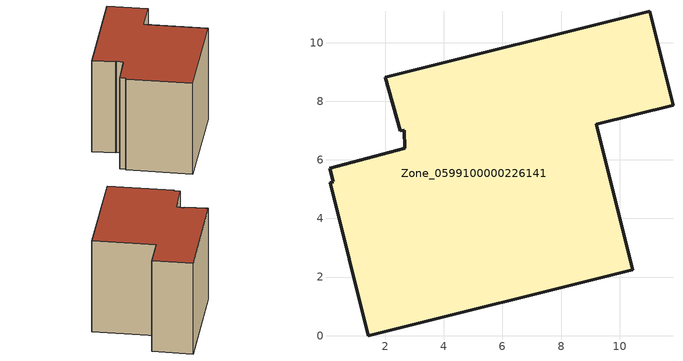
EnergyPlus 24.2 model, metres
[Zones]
Zone_0599100000226141
 floor ground (C_G): 10.44,2.24 1.42,0 0.12,5.21 0.22,5.25 0.09,5.72 2.67,6.4 2.65,7.01 2.5,7 2,8.82 11.03,11.07 11.82,7.87 9.2,7.22 z0
 wall outside (C_F): 2.67,6.4 0.09,5.72 0.22,5.25 0.12,5.21 1.42,0 10.44,2.24 9.2,7.22 11.82,7.87 11.03,11.07 2,8.82 2.5,7 2.65,7.01 2.67,6.4 z0:8.16
 roof outside (C_R): 1.42,0 10.44,2.24 9.2,7.22 11.82,7.87 11.03,11.07 2,8.82 2.5,7 2.65,7.01 2.67,6.4 0.09,5.72 0.22,5.25 0.12,5.21 z8.16
[BUILDING]
Pand.0599100000226141: North Axis=0; Terrain=City; Loads Convergence Tolerance Value=0.04; Temperature Convergence Tolerance Value=0.4; Solar Distribution=FullExterior; Maximum Number of Warmup Days=25; Minimum Number of Warmup Days=1
[Site:Location]
Rotterdam.The.Hague.AP_ZH_NLD Design_Conditions: Latitude=51.96; Longitude=4.45; Time Zone=1; Elevation=-4.5
[SITE:GROUNDTEMPERATURE:BUILDINGSURFACE]
18, 18, 18, 18, 18, 18, 18, 18, 18, 18, 18, 18
[MATERIAL] Thermal Absorptance=0.9; Solar Absorptance=0.7; Visible Absorptance=0.7
Name | Roughness | Thickness | Conductivity | Density | Specific Heat
G.TC.1965-1974 | MediumSmooth | 0.15 | 0.882353 | 540 | 1210
F.TC.1965-1974 | Rough | 0.3 | 0.697674 | 1920 | 840
R.TC.1965-1974 | MediumRough | 0.2 | 0.232558 | 1500 | 1000
[CONSTRUCTION]
C_G: G.TC.1965-1974
C_F: F.TC.1965-1974
C_R: R.TC.1965-1974
[ZONE]
Zone_0599100000226141: Type=1; Multiplier=1; Ceiling Height=Autocalculate; Volume=Autocalculate; Floor Area=autocalculate; Part of Total Floor Area=Yes
[ZONEINFILTRATION:DESIGNFLOWRATE]
Infil_Zone_0599100000226141: Zone or ZoneList or Space or SpaceList=Zone_0599100000226141; Schedule=AlwaysOn; Design Flow Rate Calculation Method=Flow/Area; Flow Rate per Floor Area=0.003; Constant Term Coefficient=1; Temperature Term Coefficient=0; Velocity Term Coefficient=0; Velocity Squared Term Coefficient=0
[HVACTEMPLATE:ZONE:IDEALLOADSAIRSYSTEM]
Zone_0599100000226141: Maximum Heating Supply Air Temperature=50; Minimum Cooling Supply Air Temperature=13; Maximum Heating Supply Air Humidity Ratio=0.0156; Minimum Cooling Supply Air Humidity Ratio=0.0077; Heating Limit=NoLimit; Cooling Limit=NoLimit; Dehumidification Control Type=ConstantSensibleHeatRatio; Cooling Sensible Heat Ratio=0.7; Dehumidification Setpoint=60; Humidification Control Type=None; Humidification Setpoint=30; Outdoor Air Method=None; Outdoor Air Flow Rate per Person=0.00944; Outdoor Air Flow Rate per Zone Floor Area=0; Outdoor Air Flow Rate per Zone=0; Demand Controlled Ventilation Type=None; Outdoor Air Economizer Type=NoEconomizer; Heat Recovery Type=None; Sensible Heat Recovery Effectiveness=0.7; Latent Heat Recovery Effectiveness=0.65
[ZONECONTROL:THERMOSTAT]
ThermostatControl_Zone_0599100000226141: Zone or ZoneList=Zone_0599100000226141; Control Type Schedule=DualSetpointControlType; Control 1=Thermostat_Zone_0599100000226141; Temperature Difference Between Cutout And Setpoint=0
[THERMOSTATSETPOINT:DUALSETPOINT]
Thermostat_Zone_0599100000226141: Heating Setpoint Temperature Schedule=HeatingSetpoint_Zone_0599100000226141; Cooling Setpoint Temperature Schedule=CoolingSetpoint_Zone_0599100000226141
[SCHEDULE:COMPACT]
HeatingSetpoint_Zone_0599100000226141: Through: 12/31, For: AllDays, Until: 24:00, 21
CoolingSetpoint_Zone_0599100000226141: Through: 12/31, For: AllDays, Until: 24:00, 24
DualSetpointControlType: Through: 12/31, For: AllDays, Until: 24:00, 4
AlwaysOn: Through: 12/31, For: AllDays, Until: 24:00, 1
